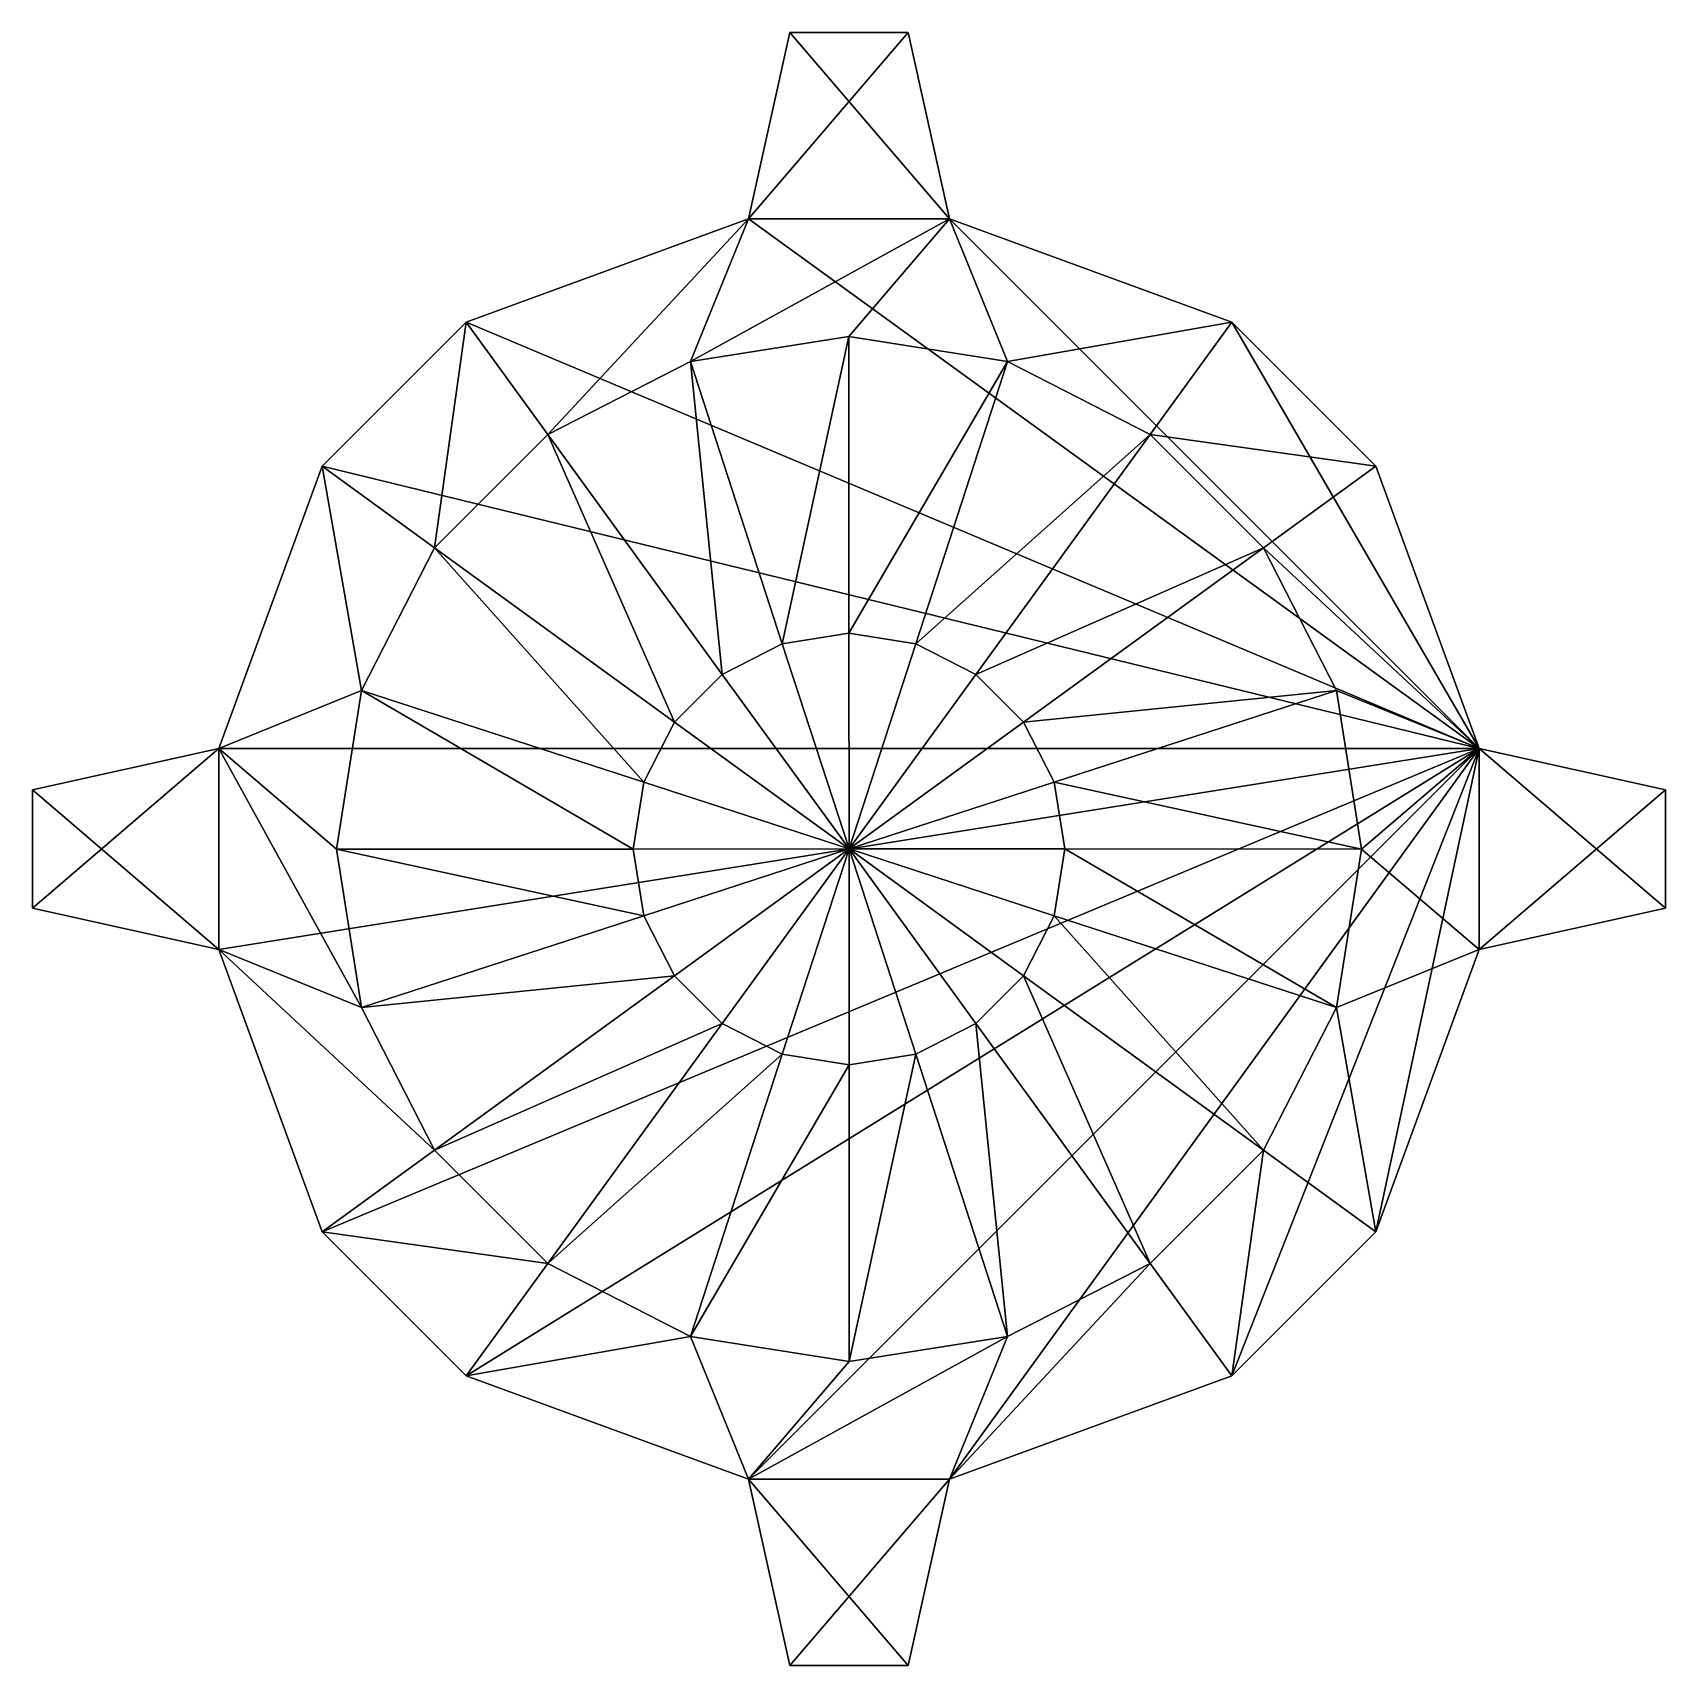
# Model space of a CAD drawing. Extents: x -176 to 176, y -176 to 176.
import ezdxf

# ---------------------------------------------------------------- set-up
doc = ezdxf.new("R2010")
doc.units = 0
doc.layers.add('MCDCX_RoundTurretHousing', color=71, linetype='CONTINUOUS')

msp = doc.modelspace()

# ---------------------------------------------------------------- meshes
at = {"layer": 'MCDCX_RoundTurretHousing', "color": 71}
mesh = msp.add_polyface(dxfattribs=at)
corners = [(110.758446, -0.000001, -33.61636), (105.33754, 34.226242, -33.616356), (89.605469, 65.10218, -33.616356), (65.102188, 89.605469, -33.616356), (34.226242, 105.337547, -33.616356), (-0.000005, 110.758446, -33.616356), (-34.22625, 105.33754, -33.616356), (-65.102188, 89.605461, -33.616356), (-89.605469, 65.102173, -33.616356), (-105.337555, 34.226231, -33.616356), (-110.758453, -0.000011, -33.61636), (-105.33754, -34.226254, -33.616364), (-89.605461, -65.102196, -33.616364), (-65.102173, -89.605476, -33.616364), (-34.226231, -105.337547, -33.616364), (0.000015, -110.758446, -33.616364), (34.226261, -105.33754, -33.616364), (65.102188, -89.605461, -33.616364), (89.605476, -65.102165, -33.616364), (105.337547, -34.226227, -33.616364), (110.758446, 0, 44.418163), (105.337547, 34.226242, 44.418163), (89.605469, 65.10218, 44.418163), (65.102188, 89.605476, 44.418163), (34.226242, 105.337547, 44.418163), (-0.000005, 110.758446, 44.418175), (-34.22625, 105.337547, 44.418163), (-65.102188, 89.605461, 44.418163), (-89.605469, 65.102173, 44.418163), (-105.337555, 34.226238, 44.418163), (-110.758453, -0.000009, 44.418163), (-105.33754, -34.226254, 44.418163), (-89.605461, -65.102196, 44.418163), (-65.102173, -89.605476, 44.418163), (-34.226231, -105.337547, 44.418163), (0.000015, -110.758446, 44.418156), (34.226261, -105.33754, 44.418163), (65.102188, -89.605461, 44.418163), (89.605476, -65.102165, 44.418163), (105.337547, -34.226227, 44.418163), (136.169968, 21.749077, -33.61636), (113.879585, 82.738365, -33.616356), (82.738365, 113.879585, -33.616356), (21.749054, 136.169968, -33.61636), (-21.749079, 136.169968, -33.61636), (-82.738365, 113.879578, -33.616356), (-113.879585, 82.738358, -33.616356), (-136.169968, 21.749062, -33.61636), (-136.169968, -21.749073, -33.61636), (-113.879578, -82.738373, -33.616364), (-82.738342, -113.879608, -33.616364), (-21.749058, -136.169968, -33.616364), (21.749079, -136.169968, -33.616364), (82.738373, -113.879578, -33.616364), (113.879608, -82.738342, -33.616364), (136.169968, -21.749052, -33.61636), (136.169968, 21.749077, -62.148518), (113.879585, 82.738365, -62.148514), (82.738365, 113.879585, -62.148514), (21.749054, 136.169968, -62.148518), (-21.749079, 136.169968, -62.148518), (-82.738365, 113.879578, -62.148514), (-113.879585, 82.738358, -62.148514), (-136.169968, 21.74906, -62.148518), (-136.169968, -21.749073, -62.148518), (-113.879578, -82.738373, -62.148521), (-82.738342, -113.879608, -62.148521), (-21.749058, -136.169968, -62.148525), (21.749079, -136.169968, -62.148525), (82.738373, -113.879578, -62.148521), (113.879608, -82.738342, -62.148521), (136.169968, -21.74905, -62.148518), (46.65773, 0.000001, 44.418163), (44.374134, 14.418032, 44.418163), (37.746895, 27.424728, 44.418163), (27.424726, 37.746902, 44.418163), (14.418031, 44.374142, 44.418163), (-0.000001, 46.65773, 44.418163), (-14.418033, 44.374142, 44.418163), (-27.424726, 37.746895, 44.418163), (-37.746895, 27.424723, 44.418163), (-44.374142, 14.418028, 44.418163), (-46.65773, -0.000003, 44.418163), (-44.374134, -14.418035, 44.418163), (-37.746891, -27.424728, 44.418163), (-27.424717, -37.746899, 44.418163), (-14.418026, -44.374134, 44.418163), (0.000007, -46.657726, 44.418163), (14.418037, -44.374134, 44.418163), (27.424728, -37.746891, 44.418163), (37.746906, -27.424717, 44.418163), (44.374142, -14.418022, 44.418163), (0.000003, 0.000001, 70.093971), (-176.445755, 12.819201, -53.083324), (-176.445755, -12.819216, -53.083324), (-12.819197, -176.445755, -53.083324), (12.819219, -176.445755, -53.083324), (-176.445755, 12.819201, -62.148518), (-176.445755, -12.819216, -62.148518), (-12.819197, -176.445755, -62.148525), (12.819219, -176.445755, -62.148525), (176.445755, -12.819186, -53.083324), (176.445755, 12.819231, -53.083324), (12.81918, 176.445755, -53.083324), (-12.819234, 176.445755, -53.083324), (176.445755, -12.819186, -62.148518), (176.445755, 12.819231, -62.148518), (12.81918, 176.445755, -62.148525), (-12.819234, 176.445755, -62.148525)]
mesh.append_faces([[corners[k] for k in face] for face in [(1, 0, 40), (5, 4, 43), (10, 9, 47), (15, 14, 51), (72, 73, 92), (73, 74, 92), (74, 75, 92), (75, 76, 92), (76, 77, 92), (77, 78, 92), (78, 79, 92), (79, 80, 92), (80, 81, 92), (81, 82, 92), (82, 83, 92), (83, 84, 92), (84, 85, 92), (85, 86, 92), (86, 87, 92), (87, 88, 92), (88, 89, 92), (89, 90, 92), (90, 91, 92), (91, 72, 92)]])
mesh.append_faces([[corners[k] for k in face] for face in [(56, 58, 57), (0, 21, 20), (1, 22, 21), (2, 23, 22), (3, 24, 23), (4, 25, 24), (5, 26, 25), (6, 27, 26), (7, 28, 27), (8, 29, 28), (9, 30, 29), (10, 31, 30), (11, 32, 31), (12, 33, 32), (13, 34, 33), (14, 35, 34), (15, 36, 35), (16, 37, 36), (17, 38, 37), (18, 39, 38), (19, 20, 39)]], dxfattribs={"vtx0": -1})
mesh.append_faces([[corners[k] for k in face] for face in [(56, 59, 58), (56, 60, 59), (56, 61, 60), (56, 62, 61), (56, 63, 62), (56, 64, 63), (56, 65, 64), (56, 66, 65), (56, 67, 66), (56, 68, 67), (56, 69, 68), (56, 70, 69), (56, 71, 70)]], dxfattribs={"vtx0": -1, "vtx2": -1})
mesh.append_faces([[corners[k] for k in face] for face in [(0, 1, 21), (1, 2, 22), (2, 3, 23), (3, 4, 24), (4, 5, 25), (5, 6, 26), (6, 7, 27), (7, 8, 28), (8, 9, 29), (9, 10, 30), (10, 11, 31), (11, 12, 32), (12, 13, 33), (13, 14, 34), (14, 15, 35), (15, 16, 36), (16, 17, 37), (17, 18, 38), (18, 19, 39), (19, 0, 20), (2, 1, 40), (40, 41, 2), (3, 2, 41), (41, 42, 3), (4, 3, 42), (42, 43, 4), (6, 5, 43), (43, 44, 6), (7, 6, 44), (44, 45, 7), (8, 7, 45), (45, 46, 8), (9, 8, 46), (46, 47, 9), (11, 10, 47), (47, 48, 11), (12, 11, 48), (48, 49, 12), (13, 12, 49), (49, 50, 13), (14, 13, 50), (50, 51, 14), (16, 15, 51), (51, 52, 16), (17, 16, 52), (52, 53, 17), (18, 17, 53), (53, 54, 18), (19, 18, 54), (54, 55, 19), (0, 19, 55), (55, 40, 0), (41, 40, 56), (56, 57, 41), (42, 41, 57), (57, 58, 42), (43, 42, 58), (58, 59, 43), (45, 44, 60), (60, 61, 45), (46, 45, 61), (61, 62, 46), (47, 46, 62), (62, 63, 47), (49, 48, 64), (64, 65, 49), (50, 49, 65), (65, 66, 50), (51, 50, 66), (66, 67, 51), (53, 52, 68), (68, 69, 53), (54, 53, 69), (69, 70, 54), (55, 54, 70), (70, 71, 55), (20, 21, 73), (73, 72, 20), (21, 22, 74), (74, 73, 21), (22, 23, 75), (75, 74, 22), (23, 24, 76), (76, 75, 23), (24, 25, 77), (77, 76, 24), (25, 26, 78), (78, 77, 25), (26, 27, 79), (79, 78, 26), (27, 28, 80), (80, 79, 27), (28, 29, 81), (81, 80, 28), (29, 30, 82), (82, 81, 29), (30, 31, 83), (83, 82, 30), (31, 32, 84), (84, 83, 31), (32, 33, 85), (85, 84, 32), (33, 34, 86), (86, 85, 33), (34, 35, 87), (87, 86, 34), (35, 36, 88), (88, 87, 35), (36, 37, 89), (89, 88, 36), (37, 38, 90), (90, 89, 37), (38, 39, 91), (91, 90, 38), (39, 20, 72), (72, 91, 39), (94, 93, 97), (97, 98, 94), (96, 95, 99), (99, 100, 96), (63, 64, 98), (98, 97, 63), (67, 68, 100), (100, 99, 67), (48, 47, 93), (93, 94, 48), (52, 51, 95), (95, 96, 52), (47, 63, 97), (97, 93, 47), (64, 48, 94), (94, 98, 64), (51, 67, 99), (99, 95, 51), (68, 52, 96), (96, 100, 68), (102, 101, 105), (105, 106, 102), (104, 103, 107), (107, 108, 104), (71, 56, 106), (106, 105, 71), (59, 60, 108), (108, 107, 59), (40, 55, 101), (101, 102, 40), (44, 43, 103), (103, 104, 44), (55, 71, 105), (105, 101, 55), (56, 40, 102), (102, 106, 56), (43, 59, 107), (107, 103, 43), (60, 44, 104), (104, 108, 60)]], dxfattribs={"vtx2": -1})

doc.saveas('drawing.dxf')
